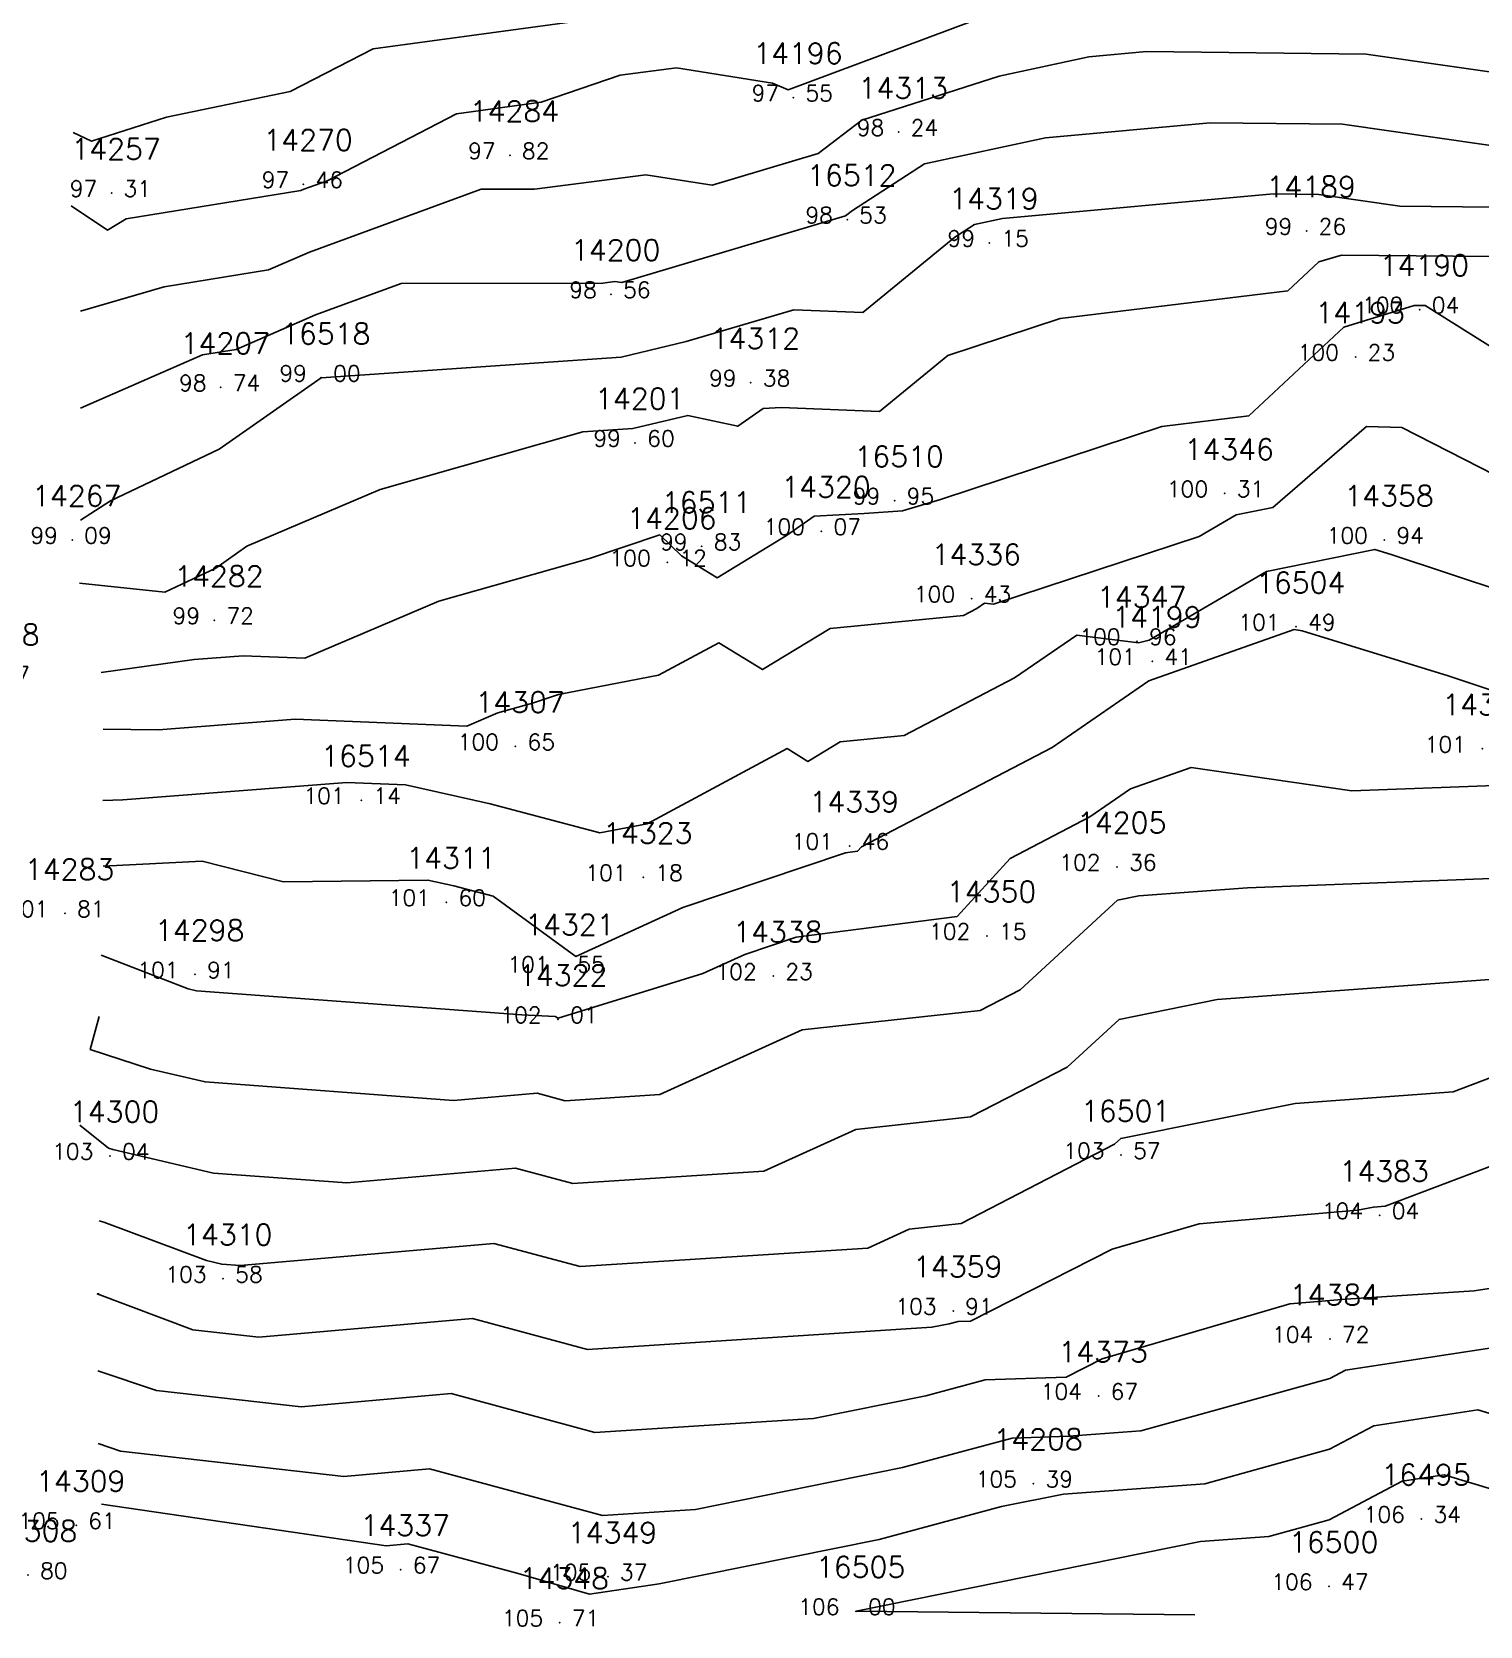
# Model space of a CAD drawing. Header units: millimetres. Extents: x 1412565 to 1412813, y 4931476 to 4931699.
# Drawn here: x 1412748.44 to 1412766.47, y 4931476.22 to 4931496.08 of the extents above; entities that cross this region are included whole.
import ezdxf
from ezdxf.enums import TextEntityAlignment as Align

# ---------------------------------------------------------------- set-up
doc = ezdxf.new("R2010")
doc.units = ezdxf.units.MM
for name, color, linetype in [('CIVIL', 50, 'Continuous'), ('CIVIL-DRAW', 80, 'Continuous'), ('CIVIL-NONAME', 130, 'Continuous'), ('CIVIL-TEXT', 240, 'Continuous'), ('CIVIL-Z', 50, 'Continuous'), ('Tcontours0', 7, 'Continuous'), ('Tcontours1', 7, 'Continuous'), ('Tcontours2', 7, 'Continuous')]:
    doc.layers.add(name, color=color, linetype=linetype)
doc.styles.add('CIVILCADMAIN', font='TXT.SHX')
doc.styles.get("Standard").update_dxf_attribs({"font": 'arial.ttf'})

# ---------------------------------------------------------------- blocks, each defined once
blk = doc.blocks.new('CIVIL-ZZ')
at = {"layer": 'CIVIL-DRAW'}
blk.add_point((0, 0), dxfattribs=at)
at = {"layer": 'CIVIL-NONAME'}
blk.add_attdef('NAME', text='', height=1.8, dxfattribs=at).set_placement((0, 2.1), align=Align.CENTER)
at = {"layer": 'CIVIL-TEXT', "flags": 8}
blk.add_attdef('TEXT', text='', height=2, dxfattribs=at).set_placement((0.2, -3.3), align=Align.CENTER)
at = {"layer": 'CIVIL-Z'}
blk.add_attdef('Z1', text='', height=1.6, dxfattribs=at).set_placement((-0.75, -0.225), align=Align.RIGHT)
blk.add_attdef('Z2', (0.75, -0.225), '', height=1.6, dxfattribs=at)

msp = doc.modelspace()

# ---------------------------------------------------------------- linework, layer by layer
at = {"layer": 'Tcontours0'}
for points, elevation in [([(1412749.3, 4931488.1), (1412750.461, 4931488.261), (1412751.071, 4931488.308), (1412751.839, 4931488.277), (1412753.507, 4931488.988), (1412755.382, 4931489.52), (1412756.258, 4931489.814), (1412756.528, 4931489.553), (1412756.972, 4931489.281), (1412757.835, 4931489.805), (1412758.181, 4931490.048), (1412758.801, 4931490.082), (1412759.28, 4931490.113), (1412759.751, 4931490.253), (1412762.507, 4931491.164), (1412763.591, 4931491.295), (1412764.775, 4931492.402), (1412765.648, 4931492.67), (1412765.785, 4931492.669), (1412768.431, 4931491.01)], 100), ([(1412749.264, 4931478.499), (1412749.54, 4931478.403), (1412752.322, 4931478.09), (1412753.389, 4931478.184), (1412755.542, 4931477.604), (1412756.7, 4931477.679), (1412759.279, 4931478.199), (1412760.646, 4931478.567), (1412761.349, 4931478.59), (1412762.246, 4931478.655), (1412764.598, 4931479.307), (1412764.797, 4931479.413), (1412766.861, 4931479.727)], 105)]:
    msp.add_lwpolyline(points, dxfattribs=dict(at, elevation=elevation))
at = {"layer": 'Tcontours1'}
for points, elevation in [([(1412749.043, 4931489.995), (1412749.416, 4931490.239), (1412750.769, 4931490.881), (1412752.04, 4931491.77), (1412755.777, 4931492.027), (1412756.584, 4931492.22), (1412757.926, 4931492.618), (1412758.785, 4931492.582), (1412759.932, 4931493.52), (1412760.174, 4931493.677), (1412760.522, 4931493.752), (1412763.899, 4931494.061), (1412764.463, 4931494.054), (1412765.47, 4931493.909), (1412767.421, 4931493.888), (1412768.501, 4931493.211), (1412769.948, 4931493.998), (1412770.498, 4931494.087), (1412771.317, 4931494.594), (1412772.2, 4931494.736), (1412773.013, 4931494.659), (1412775.667, 4931494.902), (1412779.14, 4931496.449)], 99), ([(1412749.044, 4931492.599), (1412750.086, 4931492.902), (1412751.385, 4931493.113), (1412751.897, 4931493.335), (1412754.032, 4931494.117), (1412754.696, 4931494.119), (1412756.081, 4931494.299), (1412756.909, 4931494.168), (1412758.228, 4931494.562), (1412758.774, 4931494.98), (1412760.482, 4931495.526), (1412761.599, 4931495.766), (1412762.317, 4931495.832), (1412765.052, 4931495.799), (1412768.263, 4931495.339), (1412768.723, 4931495.189), (1412769.692, 4931495.346), (1412771.435, 4931496.425)], 98), ([(1412748.953, 4931494.823), (1412749.179, 4931494.718), (1412750.115, 4931495.014), (1412751.655, 4931495.334), (1412752.686, 4931495.868), (1412755.383, 4931496.233)], 97), ([(1412749.323, 4931486.506), (1412749.571, 4931486.515), (1412752.36, 4931486.731), (1412753.089, 4931486.701), (1412754.143, 4931486.465), (1412755.51, 4931486.104), (1412756.101, 4931486.216), (1412757.841, 4931487.152), (1412758.101, 4931486.993), (1412758.504, 4931487.237), (1412759.299, 4931487.316), (1412760.675, 4931488.034), (1412761.449, 4931488.566), (1412762.217, 4931488.468), (1412762.349, 4931488.504), (1412763.81, 4931489.359), (1412765.16, 4931489.632), (1412765.365, 4931489.569), (1412767.519, 4931488.857)], 101), ([(1412749.301, 4931484.579), (1412750.386, 4931484.16), (1412750.489, 4931484.136), (1412754.538, 4931483.836), (1412754.956, 4931483.816), (1412754.992, 4931483.794), (1412756.794, 4931484.35), (1412757.315, 4931484.589), (1412757.954, 4931484.804), (1412759.958, 4931485.063), (1412760.618, 4931485.784), (1412761.612, 4931486.303), (1412762.117, 4931486.65), (1412762.873, 4931486.917), (1412764.875, 4931486.625), (1412766.655, 4931486.693)], 102), ([(1412749.036, 4931482.463), (1412749.392, 4931482.178), (1412749.448, 4931482.16), (1412750.698, 4931481.866), (1412752.361, 4931481.743), (1412754.46, 4931481.927), (1412755.173, 4931481.735), (1412757.554, 4931481.889), (1412758.697, 4931482.409), (1412760.127, 4931482.565), (1412761.33, 4931483.186), (1412761.976, 4931483.781), (1412763.196, 4931484.027), (1412766.985, 4931484.307)], 103), ([(1412749.277, 4931480.369), (1412749.253, 4931480.362), (1412750.441, 4931479.915), (1412751.264, 4931479.823), (1412753.924, 4931480.056), (1412755.357, 4931479.67), (1412759.645, 4931479.946), (1412759.858, 4931479.989), (1412759.971, 4931480.019), (1412760.124, 4931480.024), (1412761.891, 4931480.917), (1412762.972, 4931481.234), (1412764.946, 4931481.404), (1412765.142, 4931481.443), (1412765.288, 4931481.454), (1412768.359, 4931482.618)], 104), ([(1412762.919, 4931476.365), (1412758.7, 4931476.41), (1412762.989, 4931477.277), (1412763.841, 4931477.339), (1412764.593, 4931477.547), (1412765.501, 4931478.03), (1412766.024, 4931478.11), (1412766.672, 4931477.913)], 106)]:
    msp.add_lwpolyline(points, dxfattribs=dict(at, elevation=elevation))
at = {"layer": 'Tcontours2'}
for points, elevation in [([(1412748.928, 4931493.911), (1412749.378, 4931493.609), (1412749.611, 4931493.748), (1412751.788, 4931494.101), (1412751.826, 4931494.117), (1412752.106, 4931494.22), (1412753.725, 4931495.058), (1412754.778, 4931495.201), (1412755.762, 4931495.537), (1412756.466, 4931495.628), (1412757.66, 4931495.44), (1412757.856, 4931495.357), (1412761.012, 4931496.537)], 97.5), ([(1412749.042, 4931491.393), (1412750.562, 4931492.056), (1412750.983, 4931492.124), (1412751.969, 4931492.552), (1412753.036, 4931492.944), (1412755.548, 4931492.95), (1412755.696, 4931492.97), (1412755.785, 4931492.956), (1412758.569, 4931493.787), (1412758.656, 4931493.853), (1412759.553, 4931494.436), (1412761.06, 4931494.759), (1412763.108, 4931494.946), (1412764.757, 4931494.927), (1412767.702, 4931494.504), (1412768.239, 4931494.498), (1412768.537, 4931494.312), (1412768.935, 4931494.528), (1412770.095, 4931494.716), (1412771.825, 4931495.788), (1412772.149, 4931495.84), (1412772.448, 4931495.812), (1412776.457, 4931496.178)], 98.5), ([(1412749.031, 4931489.212), (1412750.092, 4931489.099), (1412750.728, 4931489.401), (1412751.116, 4931489.673), (1412752.773, 4931490.379), (1412755.298, 4931491.095), (1412755.921, 4931491.138), (1412756.605, 4931491.301), (1412757.227, 4931491.166), (1412757.543, 4931491.388), (1412757.767, 4931491.401), (1412758.993, 4931491.349), (1412759.844, 4931492.046), (1412761.244, 4931492.509), (1412764.077, 4931492.853), (1412764.461, 4931493.212), (1412764.744, 4931493.298), (1412766.603, 4931493.279)], 99.5), ([(1412749.324, 4931487.396), (1412750.016, 4931487.388), (1412751.715, 4931487.52), (1412753.855, 4931487.433), (1412754.24, 4931487.597), (1412754.673, 4931487.72), (1412754.995, 4931487.828), (1412756.242, 4931488.065), (1412756.994, 4931488.469), (1412757.536, 4931488.137), (1412758.378, 4931488.647), (1412760.037, 4931488.811), (1412760.206, 4931488.899), (1412760.301, 4931488.964), (1412760.412, 4931488.95), (1412762.971, 4931489.792), (1412763.433, 4931490.063), (1412763.89, 4931490.155), (1412765.057, 4931491.163), (1412765.495, 4931491.153), (1412767.432, 4931490.163)], 100.5), ([(1412749.325, 4931485.687), (1412750.557, 4931485.752), (1412751.572, 4931485.495), (1412753.37, 4931485.516), (1412753.691, 4931485.444), (1412754.183, 4931485.314), (1412755.211, 4931484.564), (1412756.544, 4931485.175), (1412758.571, 4931485.856), (1412758.719, 4931485.875), (1412758.768, 4931485.928), (1412761.143, 4931487.168), (1412762.348, 4931487.997), (1412764.154, 4931488.636), (1412764.255, 4931488.621), (1412766.074, 4931488.057), (1412766.882, 4931487.79)], 101.5), ([(1412749.278, 4931483.816), (1412749.164, 4931483.406), (1412749.917, 4931483.16), (1412750.594, 4931483.001), (1412753.689, 4931482.772), (1412754.728, 4931482.863), (1412755.08, 4931482.768), (1412756.259, 4931482.844), (1412758.03, 4931483.65), (1412760.246, 4931483.891), (1412760.742, 4931484.147), (1412761.956, 4931485.265), (1412762.222, 4931485.318), (1412763.575, 4931485.418), (1412767.042, 4931485.551)], 102.5), ([(1412749.277, 4931481.273), (1412749.335, 4931481.257), (1412750.611, 4931480.777), (1412750.803, 4931480.732), (1412751.032, 4931480.715), (1412754.192, 4931480.991), (1412755.265, 4931480.702), (1412758.848, 4931480.933), (1412759.363, 4931481.168), (1412760.008, 4931481.238), (1412761.918, 4931482.225), (1412761.997, 4931482.298), (1412764.169, 4931482.735), (1412766.136, 4931482.88), (1412767.906, 4931483.551)], 103.5), ([(1412749.258, 4931479.402), (1412749.991, 4931479.159), (1412751.793, 4931478.957), (1412753.657, 4931479.12), (1412755.449, 4931478.637), (1412758.172, 4931478.812), (1412759.568, 4931479.094), (1412760.309, 4931479.293), (1412761.315, 4931479.327), (1412761.763, 4931479.554), (1412764.103, 4931480.238), (1412764.801, 4931480.298), (1412766.399, 4931480.402), (1412767.28, 4931480.536)], 104.5), ([(1412749.304, 4931477.742), (1412752.85, 4931477.224), (1412753.121, 4931477.248), (1412754.492, 4931476.879), (1412755.381, 4931476.622), (1412756.248, 4931476.751), (1412758.989, 4931477.305), (1412760.511, 4931477.713), (1412761.285, 4931477.87), (1412763.043, 4931477.997), (1412764.596, 4931478.427), (1412765.149, 4931478.721), (1412766.443, 4931478.919), (1412768.042, 4931478.431)], 105.5)]:
    msp.add_lwpolyline(points, dxfattribs=dict(at, elevation=elevation))

# ---------------------------------------------------------------- block references
at = {"layer": 'CIVIL'}
ref = msp.add_blockref('CIVIL-ZZ', (1412757.92, 4931495.26, 97.55), dxfattribs=dict(at, xscale=0.2, yscale=0.2))
ref.add_attrib('Z2', '55', (1412758.07, 4931495.215), dxfattribs={"layer": 'CIVIL-Z', "height": 0.2, "style": 'CIVILCADMAIN'})
ref.add_attrib('Z1', '97', (1412757.4, 4931495.215), dxfattribs={"layer": 'CIVIL-Z', "height": 0.2, "style": 'CIVILCADMAIN'})
ref.add_attrib('NAME', '14196', (1412757.42, 4931495.68), dxfattribs={"layer": 'CIVIL-NONAME', "height": 0.26, "style": 'CIVILCADMAIN'})
ref = msp.add_blockref('CIVIL-ZZ', (1412759.23, 4931494.83, 98.24), dxfattribs=dict(at, xscale=0.2, yscale=0.2))
ref.add_attrib('Z2', '24', (1412759.38, 4931494.785), dxfattribs={"layer": 'CIVIL-Z', "height": 0.2, "style": 'CIVILCADMAIN'})
ref.add_attrib('Z1', '98', (1412758.71, 4931494.785), dxfattribs={"layer": 'CIVIL-Z', "height": 0.2, "style": 'CIVILCADMAIN'})
ref.add_attrib('NAME', '14313', (1412758.73, 4931495.25), dxfattribs={"layer": 'CIVIL-NONAME', "height": 0.26, "style": 'CIVILCADMAIN'})
ref = msp.add_blockref('CIVIL-ZZ', (1412754.39, 4931494.54, 97.82), dxfattribs=dict(at, xscale=0.2, yscale=0.2))
ref.add_attrib('Z2', '82', (1412754.54, 4931494.495), dxfattribs={"layer": 'CIVIL-Z', "height": 0.2, "style": 'CIVILCADMAIN'})
ref.add_attrib('Z1', '97', (1412753.87, 4931494.495), dxfattribs={"layer": 'CIVIL-Z', "height": 0.2, "style": 'CIVILCADMAIN'})
ref.add_attrib('NAME', '14284', (1412753.89, 4931494.96), dxfattribs={"layer": 'CIVIL-NONAME', "height": 0.26, "style": 'CIVILCADMAIN'})
ref = msp.add_blockref('CIVIL-ZZ', (1412751.82, 4931494.18, 97.46), dxfattribs=dict(at, xscale=0.2, yscale=0.2))
ref.add_attrib('Z2', '46', (1412751.97, 4931494.135), dxfattribs={"layer": 'CIVIL-Z', "height": 0.2, "style": 'CIVILCADMAIN'})
ref.add_attrib('Z1', '97', (1412751.3, 4931494.135), dxfattribs={"layer": 'CIVIL-Z', "height": 0.2, "style": 'CIVILCADMAIN'})
ref.add_attrib('NAME', '14270', (1412751.32, 4931494.6), dxfattribs={"layer": 'CIVIL-NONAME', "height": 0.26, "style": 'CIVILCADMAIN'})
ref = msp.add_blockref('CIVIL-ZZ', (1412749.43, 4931494.07, 97.31), dxfattribs=dict(at, xscale=0.2, yscale=0.2))
ref.add_attrib('Z2', '31', (1412749.58, 4931494.025), dxfattribs={"layer": 'CIVIL-Z', "height": 0.2, "style": 'CIVILCADMAIN'})
ref.add_attrib('Z1', '97', (1412748.91, 4931494.025), dxfattribs={"layer": 'CIVIL-Z', "height": 0.2, "style": 'CIVILCADMAIN'})
ref.add_attrib('NAME', '14257', (1412748.93, 4931494.49), dxfattribs={"layer": 'CIVIL-NONAME', "height": 0.26, "style": 'CIVILCADMAIN'})
ref = msp.add_blockref('CIVIL-ZZ', (1412758.59, 4931493.74, 98.53), dxfattribs=dict(at, xscale=0.2, yscale=0.2))
ref.add_attrib('Z2', '53', (1412758.74, 4931493.695), dxfattribs={"layer": 'CIVIL-Z', "height": 0.2, "style": 'CIVILCADMAIN'})
ref.add_attrib('Z1', '98', (1412758.07, 4931493.695), dxfattribs={"layer": 'CIVIL-Z', "height": 0.2, "style": 'CIVILCADMAIN'})
ref.add_attrib('NAME', '16512', (1412758.09, 4931494.16), dxfattribs={"layer": 'CIVIL-NONAME', "height": 0.26, "style": 'CIVILCADMAIN'})
ref = msp.add_blockref('CIVIL-ZZ', (1412764.31, 4931493.6, 99.26), dxfattribs=dict(at, xscale=0.2, yscale=0.2))
ref.add_attrib('Z2', '26', (1412764.46, 4931493.555), dxfattribs={"layer": 'CIVIL-Z', "height": 0.2, "style": 'CIVILCADMAIN'})
ref.add_attrib('Z1', '99', (1412763.79, 4931493.555), dxfattribs={"layer": 'CIVIL-Z', "height": 0.2, "style": 'CIVILCADMAIN'})
ref.add_attrib('NAME', '14189', (1412763.81, 4931494.02), dxfattribs={"layer": 'CIVIL-NONAME', "height": 0.26, "style": 'CIVILCADMAIN'})
ref = msp.add_blockref('CIVIL-ZZ', (1412760.36, 4931493.45, 99.15), dxfattribs=dict(at, xscale=0.2, yscale=0.2))
ref.add_attrib('Z2', '15', (1412760.51, 4931493.405), dxfattribs={"layer": 'CIVIL-Z', "height": 0.2, "style": 'CIVILCADMAIN'})
ref.add_attrib('Z1', '99', (1412759.84, 4931493.405), dxfattribs={"layer": 'CIVIL-Z', "height": 0.2, "style": 'CIVILCADMAIN'})
ref.add_attrib('NAME', '14319', (1412759.86, 4931493.87), dxfattribs={"layer": 'CIVIL-NONAME', "height": 0.26, "style": 'CIVILCADMAIN'})
ref = msp.add_blockref('CIVIL-ZZ', (1412755.65, 4931492.81, 98.56), dxfattribs=dict(at, xscale=0.2, yscale=0.2))
ref.add_attrib('Z2', '56', (1412755.8, 4931492.765), dxfattribs={"layer": 'CIVIL-Z', "height": 0.2, "style": 'CIVILCADMAIN'})
ref.add_attrib('Z1', '98', (1412755.13, 4931492.765), dxfattribs={"layer": 'CIVIL-Z', "height": 0.2, "style": 'CIVILCADMAIN'})
ref.add_attrib('NAME', '14200', (1412755.15, 4931493.23), dxfattribs={"layer": 'CIVIL-NONAME', "height": 0.26, "style": 'CIVILCADMAIN'})
ref = msp.add_blockref('CIVIL-ZZ', (1412765.72, 4931492.62, 100.04), dxfattribs=dict(at, xscale=0.2, yscale=0.2))
ref.add_attrib('Z2', '04', (1412765.87, 4931492.575), dxfattribs={"layer": 'CIVIL-Z', "height": 0.2, "style": 'CIVILCADMAIN'})
ref.add_attrib('Z1', '100', (1412765, 4931492.575), dxfattribs={"layer": 'CIVIL-Z', "height": 0.2, "style": 'CIVILCADMAIN'})
ref.add_attrib('NAME', '14190', (1412765.22, 4931493.04), dxfattribs={"layer": 'CIVIL-NONAME', "height": 0.26, "style": 'CIVILCADMAIN'})
ref = msp.add_blockref('CIVIL-ZZ', (1412764.92, 4931492.03, 100.23), dxfattribs=dict(at, xscale=0.2, yscale=0.2))
ref.add_attrib('Z2', '23', (1412765.07, 4931491.985), dxfattribs={"layer": 'CIVIL-Z', "height": 0.2, "style": 'CIVILCADMAIN'})
ref.add_attrib('Z1', '100', (1412764.2, 4931491.985), dxfattribs={"layer": 'CIVIL-Z', "height": 0.2, "style": 'CIVILCADMAIN'})
ref.add_attrib('NAME', '14193', (1412764.42, 4931492.45), dxfattribs={"layer": 'CIVIL-NONAME', "height": 0.26, "style": 'CIVILCADMAIN'})
ref = msp.add_blockref('CIVIL-ZZ', (1412752.04, 4931491.77, 99), dxfattribs=dict(at, xscale=0.2, yscale=0.2))
ref.add_attrib('Z2', '00', (1412752.19, 4931491.725), dxfattribs={"layer": 'CIVIL-Z', "height": 0.2, "style": 'CIVILCADMAIN'})
ref.add_attrib('Z1', '99', (1412751.52, 4931491.725), dxfattribs={"layer": 'CIVIL-Z', "height": 0.2, "style": 'CIVILCADMAIN'})
ref.add_attrib('NAME', '16518', (1412751.54, 4931492.19), dxfattribs={"layer": 'CIVIL-NONAME', "height": 0.26, "style": 'CIVILCADMAIN'})
ref = msp.add_blockref('CIVIL-ZZ', (1412750.79, 4931491.65, 98.74), dxfattribs=dict(at, xscale=0.2, yscale=0.2))
ref.add_attrib('Z2', '74', (1412750.94, 4931491.605), dxfattribs={"layer": 'CIVIL-Z', "height": 0.2, "style": 'CIVILCADMAIN'})
ref.add_attrib('Z1', '98', (1412750.27, 4931491.605), dxfattribs={"layer": 'CIVIL-Z', "height": 0.2, "style": 'CIVILCADMAIN'})
ref.add_attrib('NAME', '14207', (1412750.29, 4931492.07), dxfattribs={"layer": 'CIVIL-NONAME', "height": 0.26, "style": 'CIVILCADMAIN'})
ref = msp.add_blockref('CIVIL-ZZ', (1412757.39, 4931491.71, 99.38), dxfattribs=dict(at, xscale=0.2, yscale=0.2))
ref.add_attrib('Z2', '38', (1412757.54, 4931491.665), dxfattribs={"layer": 'CIVIL-Z', "height": 0.2, "style": 'CIVILCADMAIN'})
ref.add_attrib('Z1', '99', (1412756.87, 4931491.665), dxfattribs={"layer": 'CIVIL-Z', "height": 0.2, "style": 'CIVILCADMAIN'})
ref.add_attrib('NAME', '14312', (1412756.89, 4931492.13), dxfattribs={"layer": 'CIVIL-NONAME', "height": 0.26, "style": 'CIVILCADMAIN'})
ref = msp.add_blockref('CIVIL-ZZ', (1412755.95, 4931490.96, 99.6), dxfattribs=dict(at, xscale=0.2, yscale=0.2))
ref.add_attrib('Z2', '60', (1412756.1, 4931490.915), dxfattribs={"layer": 'CIVIL-Z', "height": 0.2, "style": 'CIVILCADMAIN'})
ref.add_attrib('Z1', '99', (1412755.43, 4931490.915), dxfattribs={"layer": 'CIVIL-Z', "height": 0.2, "style": 'CIVILCADMAIN'})
ref.add_attrib('NAME', '14201', (1412755.45, 4931491.38), dxfattribs={"layer": 'CIVIL-NONAME', "height": 0.26, "style": 'CIVILCADMAIN'})
ref = msp.add_blockref('CIVIL-ZZ', (1412759.18, 4931490.24, 99.95), dxfattribs=dict(at, xscale=0.2, yscale=0.2))
ref.add_attrib('Z2', '95', (1412759.33, 4931490.195), dxfattribs={"layer": 'CIVIL-Z', "height": 0.2, "style": 'CIVILCADMAIN'})
ref.add_attrib('Z1', '99', (1412758.66, 4931490.195), dxfattribs={"layer": 'CIVIL-Z', "height": 0.2, "style": 'CIVILCADMAIN'})
ref.add_attrib('NAME', '16510', (1412758.68, 4931490.66), dxfattribs={"layer": 'CIVIL-NONAME', "height": 0.26, "style": 'CIVILCADMAIN'})
ref = msp.add_blockref('CIVIL-ZZ', (1412763.29, 4931490.33, 100.31), dxfattribs=dict(at, xscale=0.2, yscale=0.2))
ref.add_attrib('Z2', '31', (1412763.44, 4931490.285), dxfattribs={"layer": 'CIVIL-Z', "height": 0.2, "style": 'CIVILCADMAIN'})
ref.add_attrib('Z1', '100', (1412762.57, 4931490.285), dxfattribs={"layer": 'CIVIL-Z', "height": 0.2, "style": 'CIVILCADMAIN'})
ref.add_attrib('NAME', '14346', (1412762.79, 4931490.75), dxfattribs={"layer": 'CIVIL-NONAME', "height": 0.26, "style": 'CIVILCADMAIN'})
ref = msp.add_blockref('CIVIL-ZZ', (1412758.27, 4931489.86, 100.07), dxfattribs=dict(at, xscale=0.2, yscale=0.2))
ref.add_attrib('Z2', '07', (1412758.42, 4931489.815), dxfattribs={"layer": 'CIVIL-Z', "height": 0.2, "style": 'CIVILCADMAIN'})
ref.add_attrib('Z1', '100', (1412757.55, 4931489.815), dxfattribs={"layer": 'CIVIL-Z', "height": 0.2, "style": 'CIVILCADMAIN'})
ref.add_attrib('NAME', '14320', (1412757.77, 4931490.28), dxfattribs={"layer": 'CIVIL-NONAME', "height": 0.26, "style": 'CIVILCADMAIN'})
ref = msp.add_blockref('CIVIL-ZZ', (1412748.94, 4931489.75, 99.09), dxfattribs=dict(at, xscale=0.2, yscale=0.2))
ref.add_attrib('Z2', '09', (1412749.09, 4931489.705), dxfattribs={"layer": 'CIVIL-Z', "height": 0.2, "style": 'CIVILCADMAIN'})
ref.add_attrib('Z1', '99', (1412748.42, 4931489.705), dxfattribs={"layer": 'CIVIL-Z', "height": 0.2, "style": 'CIVILCADMAIN'})
ref.add_attrib('NAME', '14267', (1412748.44, 4931490.17), dxfattribs={"layer": 'CIVIL-NONAME', "height": 0.26, "style": 'CIVILCADMAIN'})
ref = msp.add_blockref('CIVIL-ZZ', (1412756.78, 4931489.67, 99.83), dxfattribs=dict(at, xscale=0.2, yscale=0.2))
ref.add_attrib('Z2', '83', (1412756.93, 4931489.625), dxfattribs={"layer": 'CIVIL-Z', "height": 0.2, "style": 'CIVILCADMAIN'})
ref.add_attrib('Z1', '99', (1412756.26, 4931489.625), dxfattribs={"layer": 'CIVIL-Z', "height": 0.2, "style": 'CIVILCADMAIN'})
ref.add_attrib('NAME', '16511', (1412756.28, 4931490.09), dxfattribs={"layer": 'CIVIL-NONAME', "height": 0.26, "style": 'CIVILCADMAIN'})
ref = msp.add_blockref('CIVIL-ZZ', (1412765.28, 4931489.75, 100.94), dxfattribs=dict(at, xscale=0.2, yscale=0.2))
ref.add_attrib('Z2', '94', (1412765.43, 4931489.705), dxfattribs={"layer": 'CIVIL-Z', "height": 0.2, "style": 'CIVILCADMAIN'})
ref.add_attrib('Z1', '100', (1412764.56, 4931489.705), dxfattribs={"layer": 'CIVIL-Z', "height": 0.2, "style": 'CIVILCADMAIN'})
ref.add_attrib('NAME', '14358', (1412764.78, 4931490.17), dxfattribs={"layer": 'CIVIL-NONAME', "height": 0.26, "style": 'CIVILCADMAIN'})
ref = msp.add_blockref('CIVIL-ZZ', (1412756.35, 4931489.47, 100.12), dxfattribs=dict(at, xscale=0.2, yscale=0.2))
ref.add_attrib('Z2', '12', (1412756.5, 4931489.425), dxfattribs={"layer": 'CIVIL-Z', "height": 0.2, "style": 'CIVILCADMAIN'})
ref.add_attrib('Z1', '100', (1412755.63, 4931489.425), dxfattribs={"layer": 'CIVIL-Z', "height": 0.2, "style": 'CIVILCADMAIN'})
ref.add_attrib('NAME', '14206', (1412755.85, 4931489.89), dxfattribs={"layer": 'CIVIL-NONAME', "height": 0.26, "style": 'CIVILCADMAIN'})
ref = msp.add_blockref('CIVIL-ZZ', (1412760.14, 4931489.02, 100.43), dxfattribs=dict(at, xscale=0.2, yscale=0.2))
ref.add_attrib('Z2', '43', (1412760.29, 4931488.975), dxfattribs={"layer": 'CIVIL-Z', "height": 0.2, "style": 'CIVILCADMAIN'})
ref.add_attrib('Z1', '100', (1412759.42, 4931488.975), dxfattribs={"layer": 'CIVIL-Z', "height": 0.2, "style": 'CIVILCADMAIN'})
ref.add_attrib('NAME', '14336', (1412759.64, 4931489.44), dxfattribs={"layer": 'CIVIL-NONAME', "height": 0.26, "style": 'CIVILCADMAIN'})
ref = msp.add_blockref('CIVIL-ZZ', (1412750.71, 4931488.75, 99.72), dxfattribs=dict(at, xscale=0.2, yscale=0.2))
ref.add_attrib('Z2', '72', (1412750.86, 4931488.705), dxfattribs={"layer": 'CIVIL-Z', "height": 0.2, "style": 'CIVILCADMAIN'})
ref.add_attrib('Z1', '99', (1412750.19, 4931488.705), dxfattribs={"layer": 'CIVIL-Z', "height": 0.2, "style": 'CIVILCADMAIN'})
ref.add_attrib('NAME', '14282', (1412750.21, 4931489.17), dxfattribs={"layer": 'CIVIL-NONAME', "height": 0.26, "style": 'CIVILCADMAIN'})
ref = msp.add_blockref('CIVIL-ZZ', (1412764.18, 4931488.67, 101.49), dxfattribs=dict(at, xscale=0.2, yscale=0.2))
ref.add_attrib('Z2', '49', (1412764.33, 4931488.625), dxfattribs={"layer": 'CIVIL-Z', "height": 0.2, "style": 'CIVILCADMAIN'})
ref.add_attrib('Z1', '101', (1412763.46, 4931488.625), dxfattribs={"layer": 'CIVIL-Z', "height": 0.2, "style": 'CIVILCADMAIN'})
ref.add_attrib('NAME', '16504', (1412763.68, 4931489.09), dxfattribs={"layer": 'CIVIL-NONAME', "height": 0.26, "style": 'CIVILCADMAIN'})
ref = msp.add_blockref('CIVIL-ZZ', (1412762.2, 4931488.49, 100.96), dxfattribs=dict(at, xscale=0.2, yscale=0.2))
ref.add_attrib('Z2', '96', (1412762.35, 4931488.445), dxfattribs={"layer": 'CIVIL-Z', "height": 0.2, "style": 'CIVILCADMAIN'})
ref.add_attrib('Z1', '100', (1412761.48, 4931488.445), dxfattribs={"layer": 'CIVIL-Z', "height": 0.2, "style": 'CIVILCADMAIN'})
ref.add_attrib('NAME', '14347', (1412761.7, 4931488.91), dxfattribs={"layer": 'CIVIL-NONAME', "height": 0.26, "style": 'CIVILCADMAIN'})
ref = msp.add_blockref('CIVIL-ZZ', (1412762.39, 4931488.24, 101.41), dxfattribs=dict(at, xscale=0.2, yscale=0.2))
ref.add_attrib('Z2', '41', (1412762.54, 4931488.195), dxfattribs={"layer": 'CIVIL-Z', "height": 0.2, "style": 'CIVILCADMAIN'})
ref.add_attrib('Z1', '101', (1412761.67, 4931488.195), dxfattribs={"layer": 'CIVIL-Z', "height": 0.2, "style": 'CIVILCADMAIN'})
ref.add_attrib('NAME', '14199', (1412761.89, 4931488.66), dxfattribs={"layer": 'CIVIL-NONAME', "height": 0.26, "style": 'CIVILCADMAIN'})
ref = msp.add_blockref('CIVIL-ZZ', (1412747.92, 4931488.02, 100.17), dxfattribs=dict(at, xscale=0.2, yscale=0.2))
ref.add_attrib('Z2', '17', (1412748.07, 4931487.975), dxfattribs={"layer": 'CIVIL-Z', "height": 0.2, "style": 'CIVILCADMAIN'})
ref.add_attrib('Z1', '100', (1412747.2, 4931487.975), dxfattribs={"layer": 'CIVIL-Z', "height": 0.2, "style": 'CIVILCADMAIN'})
ref.add_attrib('NAME', '14268', (1412747.42, 4931488.44), dxfattribs={"layer": 'CIVIL-NONAME', "height": 0.26, "style": 'CIVILCADMAIN'})
ref = msp.add_blockref('CIVIL-ZZ', (1412754.46, 4931487.18, 100.65), dxfattribs=dict(at, xscale=0.2, yscale=0.2))
ref.add_attrib('Z2', '65', (1412754.61, 4931487.135), dxfattribs={"layer": 'CIVIL-Z', "height": 0.2, "style": 'CIVILCADMAIN'})
ref.add_attrib('Z1', '100', (1412753.74, 4931487.135), dxfattribs={"layer": 'CIVIL-Z', "height": 0.2, "style": 'CIVILCADMAIN'})
ref.add_attrib('NAME', '14307', (1412753.96, 4931487.6), dxfattribs={"layer": 'CIVIL-NONAME', "height": 0.26, "style": 'CIVILCADMAIN'})
ref = msp.add_blockref('CIVIL-ZZ', (1412766.5, 4931487.15, 101.8), dxfattribs=dict(at, xscale=0.2, yscale=0.2))
ref.add_attrib('Z2', '80', (1412766.65, 4931487.105), dxfattribs={"layer": 'CIVIL-Z', "height": 0.2, "style": 'CIVILCADMAIN'})
ref.add_attrib('Z1', '101', (1412765.78, 4931487.105), dxfattribs={"layer": 'CIVIL-Z', "height": 0.2, "style": 'CIVILCADMAIN'})
ref.add_attrib('NAME', '14374', (1412766, 4931487.57), dxfattribs={"layer": 'CIVIL-NONAME', "height": 0.26, "style": 'CIVILCADMAIN'})
ref = msp.add_blockref('CIVIL-ZZ', (1412752.54, 4931486.51, 101.14), dxfattribs=dict(at, xscale=0.2, yscale=0.2))
ref.add_attrib('Z2', '14', (1412752.69, 4931486.465), dxfattribs={"layer": 'CIVIL-Z', "height": 0.2, "style": 'CIVILCADMAIN'})
ref.add_attrib('Z1', '101', (1412751.82, 4931486.465), dxfattribs={"layer": 'CIVIL-Z', "height": 0.2, "style": 'CIVILCADMAIN'})
ref.add_attrib('NAME', '16514', (1412752.04, 4931486.93), dxfattribs={"layer": 'CIVIL-NONAME', "height": 0.26, "style": 'CIVILCADMAIN'})
ref = msp.add_blockref('CIVIL-ZZ', (1412758.62, 4931485.94, 101.46), dxfattribs=dict(at, xscale=0.2, yscale=0.2))
ref.add_attrib('Z2', '46', (1412758.77, 4931485.895), dxfattribs={"layer": 'CIVIL-Z', "height": 0.2, "style": 'CIVILCADMAIN'})
ref.add_attrib('Z1', '101', (1412757.9, 4931485.895), dxfattribs={"layer": 'CIVIL-Z', "height": 0.2, "style": 'CIVILCADMAIN'})
ref.add_attrib('NAME', '14339', (1412758.12, 4931486.36), dxfattribs={"layer": 'CIVIL-NONAME', "height": 0.26, "style": 'CIVILCADMAIN'})
ref = msp.add_blockref('CIVIL-ZZ', (1412761.95, 4931485.68, 102.36), dxfattribs=dict(at, xscale=0.2, yscale=0.2))
ref.add_attrib('Z2', '36', (1412762.1, 4931485.635), dxfattribs={"layer": 'CIVIL-Z', "height": 0.2, "style": 'CIVILCADMAIN'})
ref.add_attrib('Z1', '102', (1412761.23, 4931485.635), dxfattribs={"layer": 'CIVIL-Z', "height": 0.2, "style": 'CIVILCADMAIN'})
ref.add_attrib('NAME', '14205', (1412761.45, 4931486.1), dxfattribs={"layer": 'CIVIL-NONAME', "height": 0.26, "style": 'CIVILCADMAIN'})
ref = msp.add_blockref('CIVIL-ZZ', (1412756.05, 4931485.55, 101.18), dxfattribs=dict(at, xscale=0.2, yscale=0.2))
ref.add_attrib('Z2', '18', (1412756.2, 4931485.505), dxfattribs={"layer": 'CIVIL-Z', "height": 0.2, "style": 'CIVILCADMAIN'})
ref.add_attrib('Z1', '101', (1412755.33, 4931485.505), dxfattribs={"layer": 'CIVIL-Z', "height": 0.2, "style": 'CIVILCADMAIN'})
ref.add_attrib('NAME', '14323', (1412755.55, 4931485.97), dxfattribs={"layer": 'CIVIL-NONAME', "height": 0.26, "style": 'CIVILCADMAIN'})
ref = msp.add_blockref('CIVIL-ZZ', (1412753.6, 4931485.24, 101.6), dxfattribs=dict(at, xscale=0.2, yscale=0.2))
ref.add_attrib('Z2', '60', (1412753.75, 4931485.195), dxfattribs={"layer": 'CIVIL-Z', "height": 0.2, "style": 'CIVILCADMAIN'})
ref.add_attrib('Z1', '101', (1412752.88, 4931485.195), dxfattribs={"layer": 'CIVIL-Z', "height": 0.2, "style": 'CIVILCADMAIN'})
ref.add_attrib('NAME', '14311', (1412753.1, 4931485.66), dxfattribs={"layer": 'CIVIL-NONAME', "height": 0.26, "style": 'CIVILCADMAIN'})
ref = msp.add_blockref('CIVIL-ZZ', (1412748.85, 4931485.1, 101.81), dxfattribs=dict(at, xscale=0.2, yscale=0.2))
ref.add_attrib('Z2', '81', (1412749, 4931485.055), dxfattribs={"layer": 'CIVIL-Z', "height": 0.2, "style": 'CIVILCADMAIN'})
ref.add_attrib('Z1', '101', (1412748.13, 4931485.055), dxfattribs={"layer": 'CIVIL-Z', "height": 0.2, "style": 'CIVILCADMAIN'})
ref.add_attrib('NAME', '14283', (1412748.35, 4931485.52), dxfattribs={"layer": 'CIVIL-NONAME', "height": 0.26, "style": 'CIVILCADMAIN'})
ref = msp.add_blockref('CIVIL-ZZ', (1412760.33, 4931484.82, 102.15), dxfattribs=dict(at, xscale=0.2, yscale=0.2))
ref.add_attrib('Z2', '15', (1412760.48, 4931484.775), dxfattribs={"layer": 'CIVIL-Z', "height": 0.2, "style": 'CIVILCADMAIN'})
ref.add_attrib('Z1', '102', (1412759.61, 4931484.775), dxfattribs={"layer": 'CIVIL-Z', "height": 0.2, "style": 'CIVILCADMAIN'})
ref.add_attrib('NAME', '14350', (1412759.83, 4931485.24), dxfattribs={"layer": 'CIVIL-NONAME', "height": 0.26, "style": 'CIVILCADMAIN'})
ref = msp.add_blockref('CIVIL-ZZ', (1412755.08, 4931484.41, 101.55), dxfattribs=dict(at, xscale=0.2, yscale=0.2))
ref.add_attrib('Z2', '55', (1412755.23, 4931484.365), dxfattribs={"layer": 'CIVIL-Z', "height": 0.2, "style": 'CIVILCADMAIN'})
ref.add_attrib('Z1', '101', (1412754.36, 4931484.365), dxfattribs={"layer": 'CIVIL-Z', "height": 0.2, "style": 'CIVILCADMAIN'})
ref.add_attrib('NAME', '14321', (1412754.58, 4931484.83), dxfattribs={"layer": 'CIVIL-NONAME', "height": 0.26, "style": 'CIVILCADMAIN'})
ref = msp.add_blockref('CIVIL-ZZ', (1412750.47, 4931484.34, 101.91), dxfattribs=dict(at, xscale=0.2, yscale=0.2))
ref.add_attrib('Z2', '91', (1412750.62, 4931484.295), dxfattribs={"layer": 'CIVIL-Z', "height": 0.2, "style": 'CIVILCADMAIN'})
ref.add_attrib('Z1', '101', (1412749.75, 4931484.295), dxfattribs={"layer": 'CIVIL-Z', "height": 0.2, "style": 'CIVILCADMAIN'})
ref.add_attrib('NAME', '14298', (1412749.97, 4931484.76), dxfattribs={"layer": 'CIVIL-NONAME', "height": 0.26, "style": 'CIVILCADMAIN'})
ref = msp.add_blockref('CIVIL-ZZ', (1412757.67, 4931484.32, 102.23), dxfattribs=dict(at, xscale=0.2, yscale=0.2))
ref.add_attrib('Z2', '23', (1412757.82, 4931484.275), dxfattribs={"layer": 'CIVIL-Z', "height": 0.2, "style": 'CIVILCADMAIN'})
ref.add_attrib('Z1', '102', (1412756.95, 4931484.275), dxfattribs={"layer": 'CIVIL-Z', "height": 0.2, "style": 'CIVILCADMAIN'})
ref.add_attrib('NAME', '14338', (1412757.17, 4931484.74), dxfattribs={"layer": 'CIVIL-NONAME', "height": 0.26, "style": 'CIVILCADMAIN'})
ref = msp.add_blockref('CIVIL-ZZ', (1412754.99, 4931483.78, 102.01), dxfattribs=dict(at, xscale=0.2, yscale=0.2))
ref.add_attrib('Z2', '01', (1412755.14, 4931483.735), dxfattribs={"layer": 'CIVIL-Z', "height": 0.2, "style": 'CIVILCADMAIN'})
ref.add_attrib('Z1', '102', (1412754.27, 4931483.735), dxfattribs={"layer": 'CIVIL-Z', "height": 0.2, "style": 'CIVILCADMAIN'})
ref.add_attrib('NAME', '14322', (1412754.49, 4931484.2), dxfattribs={"layer": 'CIVIL-NONAME', "height": 0.26, "style": 'CIVILCADMAIN'})
ref = msp.add_blockref('CIVIL-ZZ', (1412749.41, 4931482.08, 103.04), dxfattribs=dict(at, xscale=0.2, yscale=0.2))
ref.add_attrib('Z2', '04', (1412749.56, 4931482.035), dxfattribs={"layer": 'CIVIL-Z', "height": 0.2, "style": 'CIVILCADMAIN'})
ref.add_attrib('Z1', '103', (1412748.69, 4931482.035), dxfattribs={"layer": 'CIVIL-Z', "height": 0.2, "style": 'CIVILCADMAIN'})
ref.add_attrib('NAME', '14300', (1412748.91, 4931482.5), dxfattribs={"layer": 'CIVIL-NONAME', "height": 0.26, "style": 'CIVILCADMAIN'})
ref = msp.add_blockref('CIVIL-ZZ', (1412762, 4931482.09, 103.57), dxfattribs=dict(at, xscale=0.2, yscale=0.2))
ref.add_attrib('Z2', '57', (1412762.15, 4931482.045), dxfattribs={"layer": 'CIVIL-Z', "height": 0.2, "style": 'CIVILCADMAIN'})
ref.add_attrib('Z1', '103', (1412761.28, 4931482.045), dxfattribs={"layer": 'CIVIL-Z', "height": 0.2, "style": 'CIVILCADMAIN'})
ref.add_attrib('NAME', '16501', (1412761.5, 4931482.51), dxfattribs={"layer": 'CIVIL-NONAME', "height": 0.26, "style": 'CIVILCADMAIN'})
ref = msp.add_blockref('CIVIL-ZZ', (1412765.22, 4931481.34, 104.04), dxfattribs=dict(at, xscale=0.2, yscale=0.2))
ref.add_attrib('Z2', '04', (1412765.37, 4931481.295), dxfattribs={"layer": 'CIVIL-Z', "height": 0.2, "style": 'CIVILCADMAIN'})
ref.add_attrib('Z1', '104', (1412764.5, 4931481.295), dxfattribs={"layer": 'CIVIL-Z', "height": 0.2, "style": 'CIVILCADMAIN'})
ref.add_attrib('NAME', '14383', (1412764.72, 4931481.76), dxfattribs={"layer": 'CIVIL-NONAME', "height": 0.26, "style": 'CIVILCADMAIN'})
ref = msp.add_blockref('CIVIL-ZZ', (1412750.82, 4931480.55, 103.58), dxfattribs=dict(at, xscale=0.2, yscale=0.2))
ref.add_attrib('Z2', '58', (1412750.97, 4931480.505), dxfattribs={"layer": 'CIVIL-Z', "height": 0.2, "style": 'CIVILCADMAIN'})
ref.add_attrib('Z1', '103', (1412750.1, 4931480.505), dxfattribs={"layer": 'CIVIL-Z', "height": 0.2, "style": 'CIVILCADMAIN'})
ref.add_attrib('NAME', '14310', (1412750.32, 4931480.97), dxfattribs={"layer": 'CIVIL-NONAME', "height": 0.26, "style": 'CIVILCADMAIN'})
ref = msp.add_blockref('CIVIL-ZZ', (1412759.91, 4931480.15, 103.91), dxfattribs=dict(at, xscale=0.2, yscale=0.2))
ref.add_attrib('Z2', '91', (1412760.06, 4931480.105), dxfattribs={"layer": 'CIVIL-Z', "height": 0.2, "style": 'CIVILCADMAIN'})
ref.add_attrib('Z1', '103', (1412759.19, 4931480.105), dxfattribs={"layer": 'CIVIL-Z', "height": 0.2, "style": 'CIVILCADMAIN'})
ref.add_attrib('NAME', '14359', (1412759.41, 4931480.57), dxfattribs={"layer": 'CIVIL-NONAME', "height": 0.26, "style": 'CIVILCADMAIN'})
ref = msp.add_blockref('CIVIL-ZZ', (1412764.6, 4931479.8, 104.72), dxfattribs=dict(at, xscale=0.2, yscale=0.2))
ref.add_attrib('Z2', '72', (1412764.75, 4931479.755), dxfattribs={"layer": 'CIVIL-Z', "height": 0.2, "style": 'CIVILCADMAIN'})
ref.add_attrib('Z1', '104', (1412763.88, 4931479.755), dxfattribs={"layer": 'CIVIL-Z', "height": 0.2, "style": 'CIVILCADMAIN'})
ref.add_attrib('NAME', '14384', (1412764.1, 4931480.22), dxfattribs={"layer": 'CIVIL-NONAME', "height": 0.26, "style": 'CIVILCADMAIN'})
ref = msp.add_blockref('CIVIL-ZZ', (1412761.72, 4931479.09, 104.67), dxfattribs=dict(at, xscale=0.2, yscale=0.2))
ref.add_attrib('Z2', '67', (1412761.87, 4931479.045), dxfattribs={"layer": 'CIVIL-Z', "height": 0.2, "style": 'CIVILCADMAIN'})
ref.add_attrib('Z1', '104', (1412761, 4931479.045), dxfattribs={"layer": 'CIVIL-Z', "height": 0.2, "style": 'CIVILCADMAIN'})
ref.add_attrib('NAME', '14373', (1412761.22, 4931479.51), dxfattribs={"layer": 'CIVIL-NONAME', "height": 0.26, "style": 'CIVILCADMAIN'})
ref = msp.add_blockref('CIVIL-ZZ', (1412760.91, 4931478, 105.39), dxfattribs=dict(at, xscale=0.2, yscale=0.2))
ref.add_attrib('Z2', '39', (1412761.06, 4931477.955), dxfattribs={"layer": 'CIVIL-Z', "height": 0.2, "style": 'CIVILCADMAIN'})
ref.add_attrib('Z1', '105', (1412760.19, 4931477.955), dxfattribs={"layer": 'CIVIL-Z', "height": 0.2, "style": 'CIVILCADMAIN'})
ref.add_attrib('NAME', '14208', (1412760.41, 4931478.42), dxfattribs={"layer": 'CIVIL-NONAME', "height": 0.26, "style": 'CIVILCADMAIN'})
ref = msp.add_blockref('CIVIL-ZZ', (1412748.99, 4931477.48, 105.61), dxfattribs=dict(at, xscale=0.2, yscale=0.2))
ref.add_attrib('Z2', '61', (1412749.14, 4931477.435), dxfattribs={"layer": 'CIVIL-Z', "height": 0.2, "style": 'CIVILCADMAIN'})
ref.add_attrib('Z1', '105', (1412748.27, 4931477.435), dxfattribs={"layer": 'CIVIL-Z', "height": 0.2, "style": 'CIVILCADMAIN'})
ref.add_attrib('NAME', '14309', (1412748.49, 4931477.9), dxfattribs={"layer": 'CIVIL-NONAME', "height": 0.26, "style": 'CIVILCADMAIN'})
ref = msp.add_blockref('CIVIL-ZZ', (1412765.74, 4931477.56, 106.34), dxfattribs=dict(at, xscale=0.2, yscale=0.2))
ref.add_attrib('Z2', '34', (1412765.89, 4931477.515), dxfattribs={"layer": 'CIVIL-Z', "height": 0.2, "style": 'CIVILCADMAIN'})
ref.add_attrib('Z1', '106', (1412765.02, 4931477.515), dxfattribs={"layer": 'CIVIL-Z', "height": 0.2, "style": 'CIVILCADMAIN'})
ref.add_attrib('NAME', '16495', (1412765.24, 4931477.98), dxfattribs={"layer": 'CIVIL-NONAME', "height": 0.26, "style": 'CIVILCADMAIN'})
ref = msp.add_blockref('CIVIL-ZZ', (1412748.39, 4931476.86, 105.8), dxfattribs=dict(at, xscale=0.2, yscale=0.2))
ref.add_attrib('Z2', '80', (1412748.54, 4931476.815), dxfattribs={"layer": 'CIVIL-Z', "height": 0.2, "style": 'CIVILCADMAIN'})
ref.add_attrib('Z1', '105', (1412747.67, 4931476.815), dxfattribs={"layer": 'CIVIL-Z', "height": 0.2, "style": 'CIVILCADMAIN'})
ref.add_attrib('NAME', '14308', (1412747.89, 4931477.28), dxfattribs={"layer": 'CIVIL-NONAME', "height": 0.26, "style": 'CIVILCADMAIN'})
ref = msp.add_blockref('CIVIL-ZZ', (1412753.03, 4931476.93, 105.67), dxfattribs=dict(at, xscale=0.2, yscale=0.2))
ref.add_attrib('Z2', '67', (1412753.18, 4931476.885), dxfattribs={"layer": 'CIVIL-Z', "height": 0.2, "style": 'CIVILCADMAIN'})
ref.add_attrib('Z1', '105', (1412752.31, 4931476.885), dxfattribs={"layer": 'CIVIL-Z', "height": 0.2, "style": 'CIVILCADMAIN'})
ref.add_attrib('NAME', '14337', (1412752.53, 4931477.35), dxfattribs={"layer": 'CIVIL-NONAME', "height": 0.26, "style": 'CIVILCADMAIN'})
ref = msp.add_blockref('CIVIL-ZZ', (1412755.61, 4931476.84, 105.37), dxfattribs=dict(at, xscale=0.2, yscale=0.2))
ref.add_attrib('Z2', '37', (1412755.76, 4931476.795), dxfattribs={"layer": 'CIVIL-Z', "height": 0.2, "style": 'CIVILCADMAIN'})
ref.add_attrib('Z1', '105', (1412754.89, 4931476.795), dxfattribs={"layer": 'CIVIL-Z', "height": 0.2, "style": 'CIVILCADMAIN'})
ref.add_attrib('NAME', '14349', (1412755.11, 4931477.26), dxfattribs={"layer": 'CIVIL-NONAME', "height": 0.26, "style": 'CIVILCADMAIN'})
ref = msp.add_blockref('CIVIL-ZZ', (1412764.59, 4931476.72, 106.47), dxfattribs=dict(at, xscale=0.2, yscale=0.2))
ref.add_attrib('Z2', '47', (1412764.74, 4931476.675), dxfattribs={"layer": 'CIVIL-Z', "height": 0.2, "style": 'CIVILCADMAIN'})
ref.add_attrib('Z1', '106', (1412763.87, 4931476.675), dxfattribs={"layer": 'CIVIL-Z', "height": 0.2, "style": 'CIVILCADMAIN'})
ref.add_attrib('NAME', '16500', (1412764.09, 4931477.14), dxfattribs={"layer": 'CIVIL-NONAME', "height": 0.26, "style": 'CIVILCADMAIN'})
ref = msp.add_blockref('CIVIL-ZZ', (1412755.01, 4931476.27, 105.71), dxfattribs=dict(at, xscale=0.2, yscale=0.2))
ref.add_attrib('Z2', '71', (1412755.16, 4931476.225), dxfattribs={"layer": 'CIVIL-Z', "height": 0.2, "style": 'CIVILCADMAIN'})
ref.add_attrib('Z1', '105', (1412754.29, 4931476.225), dxfattribs={"layer": 'CIVIL-Z', "height": 0.2, "style": 'CIVILCADMAIN'})
ref.add_attrib('NAME', '14348', (1412754.51, 4931476.69), dxfattribs={"layer": 'CIVIL-NONAME', "height": 0.26, "style": 'CIVILCADMAIN'})
ref = msp.add_blockref('CIVIL-ZZ', (1412758.7, 4931476.41, 106), dxfattribs=dict(at, xscale=0.2, yscale=0.2))
ref.add_attrib('Z2', '00', (1412758.85, 4931476.365), dxfattribs={"layer": 'CIVIL-Z', "height": 0.2, "style": 'CIVILCADMAIN'})
ref.add_attrib('Z1', '106', (1412757.98, 4931476.365), dxfattribs={"layer": 'CIVIL-Z', "height": 0.2, "style": 'CIVILCADMAIN'})
ref.add_attrib('NAME', '16505', (1412758.2, 4931476.83), dxfattribs={"layer": 'CIVIL-NONAME', "height": 0.26, "style": 'CIVILCADMAIN'})

doc.saveas('drawing.dxf')
